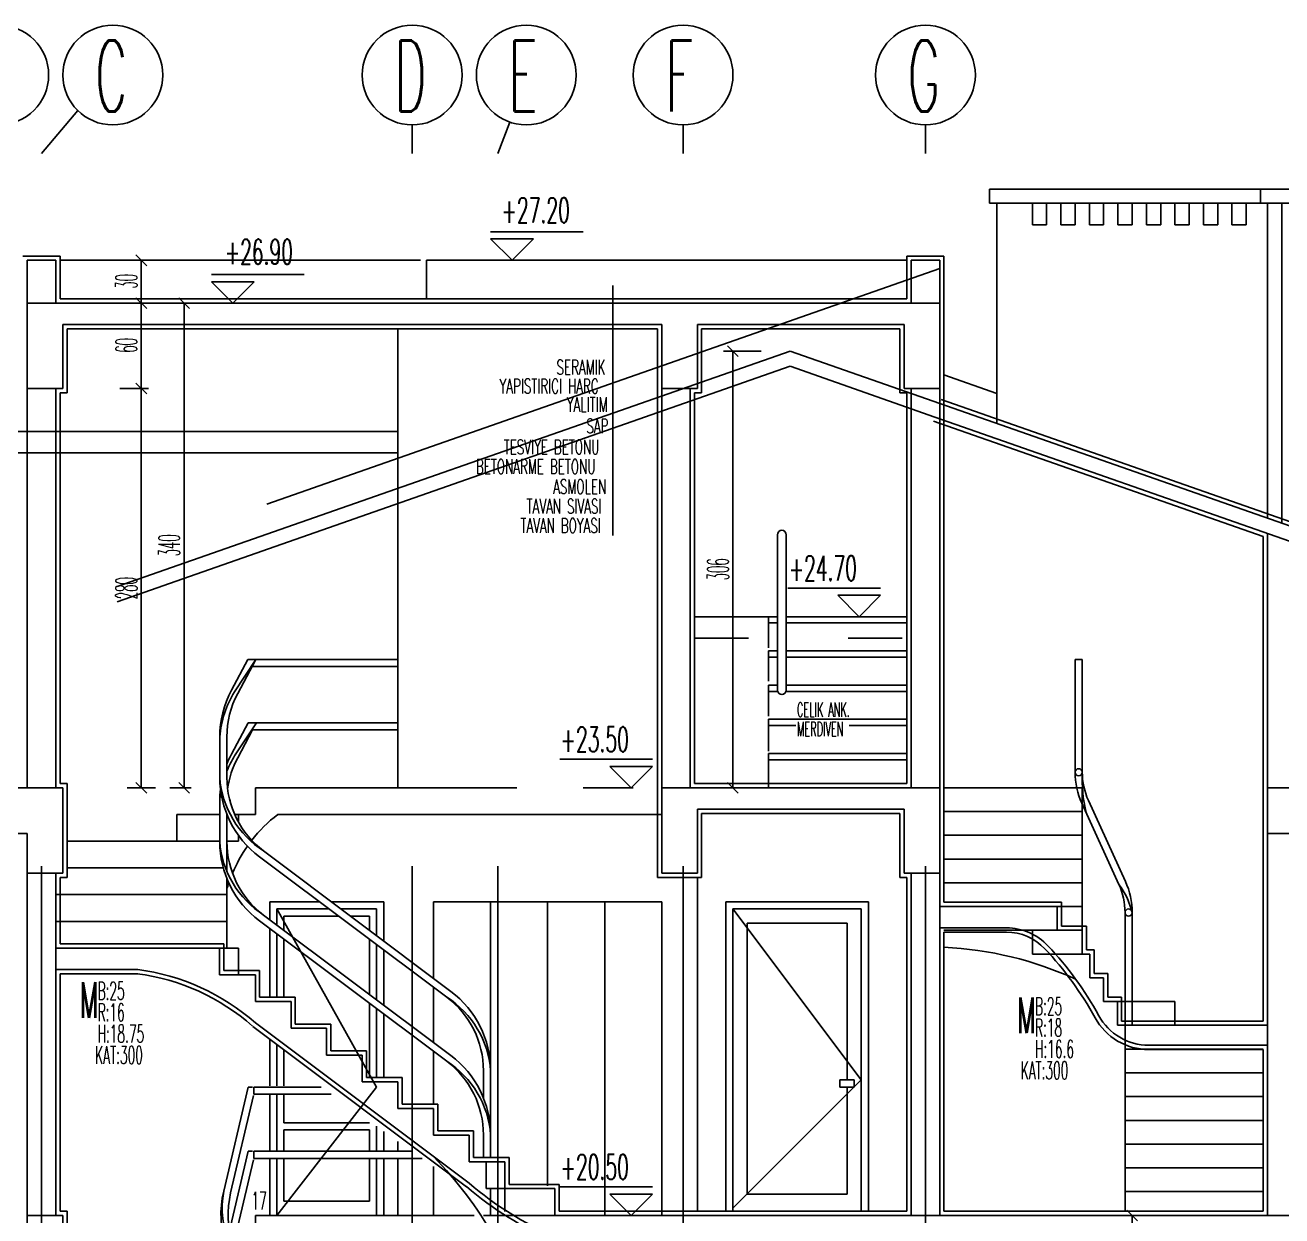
# Model space of a CAD drawing. Extents: x 78 to 306, y -397 to 18.
# Drawn here: x 278.0468 to 278.2231, y -396.4486 to -396.2816 of the extents above; entities that cross this region are included whole.
import ezdxf

# ---------------------------------------------------------------- set-up
doc = ezdxf.new("R2010")
doc.units = 0
doc.header["$LTSCALE"] = 0.5
doc.header["$MEASUREMENT"] = 0
doc.linetypes.add('DASHDOT2', pattern=[0.5, 0.25, -0.125, 0, -0.125])
doc.linetypes.add('DOT2', pattern=[0.125, 0, -0.125])
doc.layers.get('0').update_dxf_attribs({"linetype": 'CONTINUOUS'})
for name, color, linetype in [('AKS', 5, 'DASHDOT2'), ('DUVAR', 6, 'CONTINUOUS'), ('IZDUSUM', 2, 'DOT2'), ('KAPI', 1, 'CONTINUOUS'), ('KOLON', 4, 'CONTINUOUS'), ('MERDIVEN', 3, 'CONTINUOUS'), ('SIVA', 7, 'CONTINUOUS'), ('TARAMA', 8, 'CONTINUOUS'), ('TEFRIS', 11, 'CONTINUOUS'), ('YESIL', 73, 'CONTINUOUS')]:
    doc.layers.add(name, color=color, linetype=linetype)
doc.styles.add('ICMEKAN', font='romans.shx', dxfattribs={"width": 0.55, "height": 0.2})
doc.styles.add('OLCU', font='romans.shx', dxfattribs={"width": 0.6, "height": 0.125})
doc.styles.add('OLCUIC', font='ROMANS.SHX', dxfattribs={"width": 0.4, "height": 0.15})

msp = doc.modelspace()

# ---------------------------------------------------------------- linework, layer by layer
at = {"color": 0, "linetype": 'ByBlock'}
for p, q in [((278.0638939419302, -396.3153098737714), (278.0623939419302, -396.3138098737714)), ((278.0623939419302, -396.3198098737714), (278.0638939419302, -396.3213098737714)), ((278.0638939419302, -396.3213098737714), (278.0623939419302, -396.3198098737714)), ((278.0698939419303, -396.3213098737714), (278.0683939419303, -396.3198098737714)), ((278.1468939419295, -396.3280598737711), (278.1453939419295, -396.3265598737711)), ((278.0623939419302, -396.3318098737714), (278.0638939419302, -396.3333098737714)), ((278.0638939419302, -396.3333098737714), (278.0623939419302, -396.3318098737714)), ((278.0623939419302, -396.3878098737714), (278.0638939419302, -396.3893098737714)), ((278.0683939419303, -396.3878098737714), (278.0698939419303, -396.3893098737714)), ((278.1453939419295, -396.3878098737714), (278.1468939419295, -396.3893098737714)), ((278.2028939419303, -396.4493098737714), (278.2013939419302, -396.4478098737714))]:
    msp.add_line(p, q, dxfattribs=at)
at = {"layer": 'AKS'}
for p, q in [((278.0491439419303, -396.2995598737719), (278.0542444056747, -396.2935593281902)), ((278.1011439419303, -396.9495598737714), (278.1011439419303, -396.2955598737722)), ((278.1131439419303, -396.2995598737719), (278.1148191170482, -396.2951625390874)), ((278.1391439419302, -396.9495598737714), (278.1391439419302, -396.2955598737722)), ((278.1731439419302, -396.9495598737714), (278.1731439419303, -396.2955598737722)), ((278.0491439419303, -396.9495598737714), (278.0491439419303, -396.2995598737714)), ((278.1131439419303, -396.9495598737714), (278.1131439419303, -396.2995598737714))]:
    msp.add_line(p, q, dxfattribs=at)
at = {"layer": 'DUVAR'}
for p, q in [((278.0471439419366, -396.3145598737714), (278.0471439419367, -396.3205598737714)), ((278.0511439419371, -396.3145598737714), (278.0471439419366, -396.3145598737714)), ((278.0511439419371, -396.3145598737714), (278.0511439419374, -396.3205598737714)), ((278.1711439419325, -396.3145598737714), (278.1711439419323, -396.3205598737714)), ((278.1711439419325, -396.3145598737714), (278.1751439419331, -396.3145598737714)), ((278.1751439419331, -396.3145598737714), (278.175143941933, -396.3205598737714)), ((278.0471439419355, -396.3325598737714), (278.0471439419367, -396.3885598737714)), ((278.0511439419349, -396.3325598737714), (278.0511439419374, -396.3885598737714)), ((278.1361439419302, -396.3325598737714), (278.1361439419302, -396.3885598737714)), ((278.1401439419303, -396.3325598737714), (278.1401439419303, -396.3885598737714)), ((278.1711439419255, -396.3325598737714), (278.171143941923, -396.3885598737714)), ((278.1751439419251, -396.3325598737714), (278.1751439419238, -396.3885598737714)), ((278.221143941934, -396.3528788357827), (278.221143941934, -396.3885598737714)), ((278.221143941934, -396.3949598737714), (278.221143941934, -396.4485598737714)), ((278.0471439419395, -396.4005598737714), (278.0471439419405, -396.4485598737714)), ((278.0511439419381, -396.4005598737714), (278.0511439419402, -396.4485598737714)), ((278.1711439419341, -396.4485598737714), (278.1711439419341, -396.4005598737714)), ((278.1751439419339, -396.4485598737714), (278.1751439419339, -396.4005598737714))]:
    msp.add_line(p, q, dxfattribs=at)
at = {"layer": 'IZDUSUM', "ltscale": 0.5}
for p, q in [((278.2201439419302, -396.3065598737714), (278.2201439419302, -396.3045598737714)), ((278.2211439419302, -396.3507598737714), (278.2211439419302, -396.3065598737714)), ((278.1541439419295, -396.3273098737711), (277.9861439419303, -396.3861098737709)), ((278.1541439419295, -396.3273098737711), (278.175143941925, -396.3346598737695)), ((278.1541439419295, -396.3294288357812), (277.9851981191003, -396.3885598737714)), ((278.1541439419295, -396.3294288357812), (278.1744832410755, -396.3365475904823)), ((278.0401439419302, -396.3385598737714), (278.0991439419303, -396.3385598737714))]:
    msp.add_line(p, q, dxfattribs=at)
at = {"layer": 'IZDUSUM', "ltscale": 0.9}
for p, q in [((278.1751439419343, -396.3157219497494), (278.0511439419361, -396.3591219497487)), ((278.0421439419302, -396.3415598737714), (278.0991439419303, -396.3415598737714))]:
    msp.add_line(p, q, dxfattribs=at)
at = {"layer": 'IZDUSUM', "ltscale": 0.6}
for p, q in [((278.1483230134161, -396.3675598737714), (278.1407439419303, -396.3675598737714)), ((278.169901367138, -396.3675598737714), (278.1623222956521, -396.3675598737714)), ((278.1951439419338, -396.3705598737714), (278.1941439419339, -396.3705598737714)), ((278.1941439419339, -396.3705598737714), (278.1941439419339, -396.386385213048)), ((278.1951439419338, -396.386385213048), (278.1951439419338, -396.3705598737714)), ((278.0991439419303, -396.3885598737714), (278.1158425748183, -396.3885598737714)), ((278.1251439419303, -396.3885598737714), (278.1321439419302, -396.3885598737714)), ((278.1951439419338, -396.3885598737714), (278.1757439419338, -396.3885598737714)), ((278.1951439419338, -396.4118932071047), (278.1951439419338, -396.3885598737714)), ((278.1951439419338, -396.3918932071047), (278.1757439419338, -396.3918932071047)), ((278.1951439419338, -396.395226540438), (278.1757439419338, -396.395226540438)), ((278.1951439419338, -396.3985598737714), (278.1757439419338, -396.3985598737714)), ((278.1951439419338, -396.4018932071047), (278.1757439419338, -396.4018932071047)), ((278.1951439419338, -396.405226540438), (278.1757439419338, -396.405226540438)), ((278.0961439419302, -396.4305598737714), (278.0821439419303, -396.4055598737714)), ((278.1461439419242, -396.4055598737714), (278.1641439419264, -396.4295598737714)), ((278.201143941934, -396.4218932071047), (278.201143941934, -396.4060678678281)), ((278.202143941934, -396.4060678678281), (278.202143941934, -396.4218932071047)), ((278.1916145301661, -396.4085598737714), (278.1757439419338, -396.4085598737714)), ((278.1881439419303, -396.4118932071047), (278.1881439419303, -396.4085598737714)), ((278.1962189419302, -396.4118932071047), (278.1881439419303, -396.4118932071047)), ((278.201143941934, -396.4218932071047), (278.201143941934, -396.4479598737714)), ((278.220543941934, -396.425226540438), (278.201143941934, -396.4252265404381)), ((278.1641439419264, -396.4295598737714), (278.1461439419242, -396.4475598737714)), ((278.220543941934, -396.4285598737714), (278.201143941934, -396.4285598737714)), ((278.0821439419303, -396.4485598737714), (278.0961439419302, -396.4305598737714)), ((278.220543941934, -396.4318932071047), (278.201143941934, -396.4318932071047)), ((278.220543941934, -396.4352265404381), (278.201143941934, -396.4352265404381)), ((278.220543941934, -396.4385598737714), (278.201143941934, -396.4385598737714)), ((278.220543941934, -396.4418932071047), (278.201143941934, -396.4418932071047)), ((278.220543941934, -396.4452265404381), (278.201143941934, -396.4452265404381))]:
    msp.add_line(p, q, dxfattribs=at)
at = {"layer": 'IZDUSUM', "ltscale": 0.3}
for p, q in [((278.1115301200708, -396.4410598737714), (278.1115301200708, -396.4448098737714)), ((278.1115301200708, -396.4448098737714), (278.1141551200706, -396.4448098737714)), ((278.1121439419342, -396.4448098737714), (278.1121439419342, -396.4485598737714)), ((278.1141551200706, -396.4448098737714), (278.1141551200706, -396.4480304620067)), ((278.1211737502912, -396.4485598737714), (278.111162466109, -396.4485598737714))]:
    msp.add_line(p, q, dxfattribs=at)
at = {"layer": 'KAPI', "ltscale": 1.4}
for p, q in [((278.0517439419372, -396.3145598737713), (278.1022855812485, -396.3145598737714)), ((278.1031439419302, -396.3145598737714), (278.1705439419326, -396.3145598737714)), ((278.1031439419302, -396.3145598737714), (278.1031439419302, -396.3199598737714)), ((278.1523728311263, -396.3748634968026), (278.1523728311263, -396.3530639510136)), ((278.1536229996201, -396.3748634968026), (278.1536229996201, -396.3530639510136)), ((278.0757792360517, -396.3748686973011), (278.0780772752672, -396.3705598737714)), ((278.0762204125223, -396.3751039914187), (278.0792106086005, -396.3705598737714)), ((278.0766615889929, -396.3753392855363), (278.0792106086005, -396.3705598737714)), ((278.0780772752672, -396.3705598737714), (278.0991439419303, -396.3705598737714)), ((278.0786772752672, -396.3715598737714), (278.0991439419303, -396.3715598737714)), ((278.0757792360517, -396.3838686973011), (278.078142673558, -396.3794372519761)), ((278.0762204125223, -396.3841039914187), (278.0792912982392, -396.3794372519761)), ((278.0766615889929, -396.3843392855363), (278.0787426735581, -396.3804372519761)), ((278.078142673558, -396.3794372519761), (278.0991439419303, -396.3794372519761)), ((278.0787426735581, -396.3804372519761), (278.0991439419303, -396.3804372519761)), ((278.0741439419344, -396.3871098737718), (278.0741439419344, -396.381409873771)), ((278.0751439419344, -396.3871098737718), (278.0751439419344, -396.381409873771)), ((278.0741439419344, -396.3961098737718), (278.0741439419344, -396.390409873771)), ((278.0756245351297, -396.3905981877803), (278.0756245351297, -396.3902872519757)), ((278.1950922178933, -396.3907457827187), (278.2002859779706, -396.402122590507)), ((278.1960019058972, -396.3903304903691), (278.2011956659745, -396.4017072981574)), ((278.0751439419344, -396.3961098737718), (278.0751439419344, -396.392286745414)), ((278.1065839419342, -396.4171398737716), (278.0803039419344, -396.3974298737718)), ((278.1059839419341, -396.4179398737716), (278.0797039419344, -396.3982298737718)), ((278.1065839419342, -396.4261398737716), (278.0803039419344, -396.4064298737718)), ((278.1059839419341, -396.4269398737716), (278.0797039419344, -396.4072298737718)), ((278.1111439419341, -396.4282598737716), (278.1111439419341, -396.4320830021294)), ((278.1121439419302, -396.4282595445172), (278.1121439419302, -396.4372595445078)), ((278.0746998679174, -396.4451798316664), (278.078130361833, -396.4305598737714)), ((278.078130361833, -396.4305598737714), (278.0787364146153, -396.4305598737714)), ((278.078130361833, -396.4305598737714), (278.0787364146153, -396.4305598737714)), ((278.078130361833, -396.4305598737714), (278.0787364146153, -396.4305598737714)), ((278.078130361833, -396.4305598737714), (278.0787364146153, -396.4305598737714)), ((278.0789228774523, -396.4305598737714), (278.0883535093315, -396.4305598737714)), ((278.0789228774523, -396.4315598737714), (278.0789228774523, -396.4305598737714)), ((278.0789228774523, -396.4315598737714), (278.0789228774523, -396.4305598737714)), ((278.0789228774523, -396.4315598737714), (278.0789228774523, -396.4305598737714)), ((278.0789228774523, -396.4315598737714), (278.0789228774523, -396.4305598737714)), ((278.0789228774523, -396.4315598737714), (278.0897701759982, -396.4315598737714)), ((278.0756734258865, -396.4454082717696), (278.0788769493501, -396.4317556085363)), ((278.1111439419341, -396.4372598737716), (278.1111439419341, -396.4404598737714)), ((278.1121439419302, -396.4372595445172), (278.1121439419302, -396.4398947897443)), ((278.0755057847823, -396.4507452036153), (278.078130361833, -396.4395598737714)), ((278.078130361833, -396.4395598737714), (278.0787364146153, -396.4395598737714)), ((278.0789228774523, -396.4405598737714), (278.0789228774523, -396.4395598737714)), ((278.0789228774523, -396.4395598737714), (278.1011035093316, -396.4395598737714)), ((278.0760390988768, -396.4528498595255), (278.0788769493501, -396.4407556085363)), ((278.0789228774523, -396.4405598737714), (278.1025201759982, -396.4405598737714))]:
    msp.add_line(p, q, dxfattribs=at)
at = {"layer": 'KAPI'}
for p, q in [((278.175143941925, -396.3346598737695), (278.3221439419302, -396.3861098737714)), ((278.1744832410755, -396.3365475904823), (278.2282775930356, -396.3553756136683))]:
    msp.add_line(p, q, dxfattribs=at)
at = {"layer": 'KAPI', "ltscale": 1.4}
for centre, radius, start, end in [((278.1529979153732, -396.3530639510136), 0.0006250842468807604, 0, 180), ((278.0880439419344, -396.381409873771), 0.0139, 151.9275130672794, 180), ((278.0880718794532, -396.382501396107), 0.01397064295365296, 148.0285673121793, 175.5189303030387), ((278.1529979153732, -396.3748634968026), 0.0006250842468807604, 180, 0), ((278.0880439419344, -396.381409873771), 0.0129, 151.9275130672794, 180), ((278.0880439419344, -396.390409873771), 0.0139, 151.9275130672794, 158.1340196959621), ((278.0880718794532, -396.3915013961071), 0.01397064295365296, 148.0285673121793, 157.7233880737373), ((278.0880439419344, -396.390409873771), 0.0129, 151.9275130672794, 172.6513388047282), ((278.0875760214742, -396.3860907255193), 0.01347068758175457, 184.3389577138489, 237.3269312408091), ((278.0880439419344, -396.3871098737718), 0.0139, 180, 233.1301023541886), ((278.0880439419344, -396.3871098737718), 0.0129, 180, 233.1301023541886), ((278.2046439419339, -396.386385213048), 0.0105, 180, 204.5377284769063), ((278.2148893328095, -396.3873474765066), 0.01976882423912631, 177.2099792479537, 193.7659853103367), ((278.2046439419339, -396.386385213048), 0.0095, 180, 204.5377284769063), ((278.0880439419344, -396.390409873771), 0.0139, 173.182627576871, 180), ((278.0880718794532, -396.3915013961071), 0.01397064295365296, 170.3895167706808, 175.5189303030387), ((278.0875760214742, -396.3950907255193), 0.01347068758175457, 184.3389577138489, 237.3269312408091), ((278.0880439419344, -396.3961098737718), 0.0139, 180, 233.1301023541886), ((278.0880439419344, -396.3961098737718), 0.0129, 180, 233.1301023541886), ((278.191643941934, -396.4060678678281), 0.0105, 0, 24.53772847690627), ((278.1919018046655, -396.4084811076494), 0.01052259959613529, 13.25814423771849, 37.17650679614921), ((278.191643941934, -396.4060678678281), 0.0095, 0, 24.53772847690627), ((278.0982439419341, -396.4282598737716), 0.0139, 0, 53.13010235418855), ((278.0987118623943, -396.429279022019), 0.01347068757751149, 4.338957693753249, 57.32693122910684), ((278.0982439419341, -396.4282598737716), 0.0129, 0, 53.13010235418855), ((278.0982439419341, -396.4372598737716), 0.0139, 0, 53.13010235418855), ((278.0987118623943, -396.438279022019), 0.01347068757751149, 4.338957693753249, 57.32693122910684), ((278.0982439419341, -396.4372598737716), 0.0129, 0, 53.13010235418855), ((278.0888164584699, -396.4484922131621), 0.0145, 166.7947485186493, 228.8531430923272), ((278.0885425720721, -396.4475598531943), 0.01404581648699123, 170.2443317108875, 232.1988844036544), ((278.0888164584699, -396.4484922131621), 0.0135, 166.7947485186493, 228.8531430923272)]:
    msp.add_arc(centre, radius, start, end, dxfattribs=at)
at = {"layer": 'KOLON'}
for p, q in [((278.0471439419395, -396.3325598737714), (278.0471439419395, -396.3205598737714)), ((278.175143941921, -396.3205598737714), (278.0471439419395, -396.3205598737714)), ((278.175143941921, -396.3325598737714), (278.175143941921, -396.3205598737714)), ((278.0521439419302, -396.3325598737714), (278.0521439419302, -396.3235598737714)), ((278.1361439419395, -396.3235598737714), (278.0521439419302, -396.3235598737714)), ((278.1361439419395, -396.3325598737714), (278.1361439419395, -396.3235598737714)), ((278.1701439419302, -396.3235598737714), (278.1411439419302, -396.3235598737714)), ((278.1411439419302, -396.3325598737714), (278.1411439419302, -396.3235598737714)), ((278.1701439419302, -396.3325598737714), (278.1701439419302, -396.3235598737714)), ((278.0521439419302, -396.3325598737714), (278.0471439419395, -396.3325598737714)), ((278.1411439419302, -396.3325598737714), (278.1361439419395, -396.3325598737714)), ((278.1701439419302, -396.3325598737714), (278.175143941921, -396.3325598737714)), ((278.0521439419302, -396.3885598737714), (278.017143941935, -396.3885598737714)), ((278.0521439419302, -396.4005598737714), (278.0521439419302, -396.3885598737714)), ((278.1751439419339, -396.3885598737714), (278.1361439419395, -396.3885598737714)), ((278.1361439419395, -396.4005598737714), (278.1361439419395, -396.3885598737714)), ((278.1751439419339, -396.3915598737714), (278.1751439419339, -396.3885598737714)), ((278.1751439419339, -396.4005598737714), (278.1751439419339, -396.3885598737714)), ((278.3291439419394, -396.3885598737714), (278.221143941934, -396.3885598737714)), ((278.1701439419431, -396.3915598737714), (278.1411439419302, -396.3915598737714)), ((278.1411439419302, -396.4005598737714), (278.1411439419302, -396.3915598737714)), ((278.1701439419431, -396.4005598737714), (278.1701439419431, -396.3915598737714)), ((278.019143941935, -396.3949598737714), (278.0471439419395, -396.3949598737714)), ((278.0471439419395, -396.4005598737714), (278.0471439419395, -396.3949598737714)), ((278.0521439419302, -396.4005598737714), (278.0471439419395, -396.4005598737714)), ((278.1411439419302, -396.4005598737714), (278.1361439419395, -396.4005598737714)), ((278.1701439419431, -396.4005598737714), (278.1751439419339, -396.4005598737714)), ((278.0791439419339, -396.4148098737714), (278.0791439419339, -396.4185598737714)), ((278.0791439419339, -396.4185598737714), (278.0841439419339, -396.4185598737714)), ((278.0841439419339, -396.4185598737714), (278.0841439419339, -396.4223098737714)), ((278.0841439419339, -396.4223098737714), (278.0891439419339, -396.4223098737714)), ((278.0891439419339, -396.4223098737714), (278.0891439419339, -396.4260598737714)), ((278.0891439419339, -396.4260598737714), (278.0941439419339, -396.4260598737714)), ((278.0941439419339, -396.4260598737714), (278.0941439419339, -396.4298098737714)), ((278.0941439419339, -396.4298098737714), (278.0991439419338, -396.4298098737714)), ((278.0991439419338, -396.4298098737714), (278.0991439419338, -396.4335598737714)), ((278.0991439419338, -396.4335598737714), (278.1041439419338, -396.4335598737714)), ((278.1041439419338, -396.4335598737714), (278.1041439419338, -396.4373098737714)), ((278.1041439419338, -396.4373098737714), (278.1091439419338, -396.4373098737714)), ((278.1091439419338, -396.4373098737714), (278.1091439419338, -396.4410598737714)), ((278.1141551200706, -396.4410598737714), (278.1091439419338, -396.4410598737714)), ((278.1141551200706, -396.4410598737714), (278.1141551200706, -396.4448098737714)), ((278.1141551200706, -396.4448098737714), (278.1211737502912, -396.4448098737714)), ((278.1211737502912, -396.4448098737714), (278.1211737502912, -396.4485598737714)), ((278.0471439419395, -396.4605598737714), (278.0471439419395, -396.4485598737714)), ((278.0521439419302, -396.4485598737714), (278.0471439419395, -396.4485598737714)), ((278.0521439419302, -396.4605598737714), (278.0521439419302, -396.4485598737714)), ((278.3191439419393, -396.4485598737714), (278.1211737502912, -396.4485598737714))]:
    msp.add_line(p, q, dxfattribs=at)
at = {"layer": 'KOLON', "ltscale": 1.4}
for p, q in [((278.221143941934, -396.3885598737714), (278.221143941934, -396.3949598737715)), ((278.1916145301661, -396.405226540438), (278.1751439419339, -396.405226540438)), ((278.1916145301661, -396.405226540438), (278.1916145301661, -396.4085598737714)), ((278.1845165675758, -396.4082266737714), (278.1751439419339, -396.4082266737714)), ((278.1951439419338, -396.4085598737714), (278.1916145301661, -396.4085598737714)), ((278.1951439419338, -396.4085598737714), (278.1951439419338, -396.4118932071047)), ((278.0511439419385, -396.4110598737714), (278.0741327637979, -396.4110598737714)), ((278.0741327637979, -396.4110598737714), (278.0741327637979, -396.4148098737714)), ((278.1951439419338, -396.4118932071047), (278.1962189419302, -396.4118932071047)), ((278.1962189419302, -396.4118932071047), (278.1962189419302, -396.415226540438)), ((278.0626383528682, -396.4140598737714), (278.0511439419386, -396.4140598737714)), ((278.0741327637979, -396.4148098737714), (278.0791439419339, -396.4148098737714)), ((278.1962189419302, -396.415226540438), (278.1981439419303, -396.415226540438)), ((278.1981439419303, -396.415226540438), (278.1981439419303, -396.4185598737714)), ((278.1981439419303, -396.4185598737714), (278.2000689419302, -396.4185598737714)), ((278.2000689419302, -396.4185598737714), (278.2000689419302, -396.4218932071047)), ((278.1091439419338, -396.4440598737714), (278.0791439419339, -396.4215598737714)), ((278.2000689419302, -396.4218932071047), (278.221143941934, -396.4218932071047)), ((278.2044800424124, -396.4246932071047), (278.221143941934, -396.4246932071047))]:
    msp.add_line(p, q, dxfattribs=at)
at = {"layer": 'KOLON', "ltscale": 1.5}
msp.add_line((278.2251439419339, -396.3949598737715), (278.221143941934, -396.3949598737715), dxfattribs=at)
at = {"layer": 'KOLON', "ltscale": 1.4}
for centre, radius in [((278.1946439419339, -396.386385213048), 0.0005000000000003979), ((278.201643941934, -396.4060678678281), 0.0004999999999998295)]:
    msp.add_circle(centre, radius, dxfattribs=at)
for centre, radius, start, end in [((278.1845165675758, -396.4162266737714), 0.008, 43.33664844104293, 90), ((278.15567513013, -396.4434403209005), 0.04765363922777517, 28.72456668809106, 43.33664844104293), ((278.0586444617684, -396.4447617085006), 0.03096052037438727, 48.53848876523372, 82.58821993867954), ((278.2044800424124, -396.4166932071047), 0.008, 208.724566688091, 270), ((278.139684515596, -396.4084713266086), 0.04689638929352026, 229.3652138122958, 246.7517236700927)]:
    msp.add_arc(centre, radius, start, end, dxfattribs=at)
at = {"layer": 'MERDIVEN', "ltscale": 1.4}
for p, q in [((278.1821439419302, -396.3045598737714), (278.2241439419303, -396.3045598737714)), ((278.1821439419302, -396.3065598737714), (278.1821439419302, -396.3045598737714)), ((278.1821439419302, -396.3065598737714), (278.2241439419303, -396.3065598737714)), ((278.1831439419303, -396.3374598737714), (278.1831439419303, -396.3065598737714)), ((278.1881439419303, -396.3065598737714), (278.1881439419303, -396.3095598737714)), ((278.1901439419303, -396.3095598737714), (278.1901439419303, -396.3065598737714)), ((278.1921439419302, -396.3065598737714), (278.1921439419302, -396.3095598737714)), ((278.1941439419302, -396.3095598737714), (278.1941439419302, -396.3065598737714)), ((278.1961439419302, -396.3065598737714), (278.1961439419302, -396.3095598737714)), ((278.1981439419303, -396.3095598737714), (278.1981439419303, -396.3065598737714)), ((278.2001439419303, -396.3065598737714), (278.2001439419303, -396.3095598737714)), ((278.2021439419303, -396.3095598737714), (278.2021439419303, -396.3065598737714)), ((278.2041439419302, -396.3095598737714), (278.2041439419302, -396.3065598737714)), ((278.2061439419302, -396.3065598737714), (278.2061439419302, -396.3095598737714)), ((278.2081439419302, -396.3095598737714), (278.2081439419302, -396.3065598737714)), ((278.2101439419303, -396.3065598737714), (278.2101439419303, -396.3095598737714)), ((278.2121439419303, -396.3095598737714), (278.2121439419303, -396.3065598737714)), ((278.2141439419303, -396.3065598737714), (278.2141439419303, -396.3095598737714)), ((278.2161439419302, -396.3095598737714), (278.2161439419302, -396.3065598737714)), ((278.2181439419302, -396.3065598737714), (278.2181439419302, -396.3095598737714)), ((278.2231439419302, -396.3514598737714), (278.2231439419302, -396.3065598737714)), ((278.1881439419303, -396.3095598737714), (278.1901439419303, -396.3095598737714)), ((278.1921439419302, -396.3095598737714), (278.1941439419302, -396.3095598737714)), ((278.1961439419302, -396.3095598737714), (278.1981439419303, -396.3095598737714)), ((278.2001439419303, -396.3095598737714), (278.2021439419303, -396.3095598737714)), ((278.2061439419302, -396.3095598737714), (278.2041439419302, -396.3095598737714)), ((278.2101439419303, -396.3095598737714), (278.2081439419302, -396.3095598737714)), ((278.2141439419303, -396.3095598737714), (278.2121439419303, -396.3095598737714)), ((278.2181439419302, -396.3095598737714), (278.2161439419302, -396.3095598737714)), ((278.1523728311263, -396.3645598737714), (278.1407439419303, -396.3645598737714)), ((278.1705439419242, -396.3645598737714), (278.1536229996201, -396.3645598737714)), ((278.1523728311263, -396.3654409990277), (278.1511439419342, -396.3654409990277)), ((278.1705439419242, -396.3654409990277), (278.1536229996201, -396.3654409990277)), ((278.1511439419342, -396.3693598737714), (278.1523728311263, -396.3693598737714)), ((278.1536229996201, -396.3693598737714), (278.1705439419239, -396.3693598737714)), ((278.1511439419342, -396.3702409990277), (278.1523728311263, -396.3702409990277)), ((278.1536229996201, -396.3702409990277), (278.1705439419239, -396.3702409990277)), ((278.1511439419342, -396.3741598737714), (278.1523728311263, -396.3741598737714)), ((278.1511439419342, -396.3750409990277), (278.1523728311263, -396.3750409990277)), ((278.1536229996201, -396.3741598737714), (278.1705439419237, -396.3741598737714)), ((278.1536229996201, -396.3750409990277), (278.1705439419237, -396.3750409990277)), ((278.1511439419342, -396.3789598737714), (278.1705439419235, -396.3789598737714)), ((278.1511439419342, -396.3798409990277), (278.154951899553, -396.3798409990277)), ((278.1624296446287, -396.3798409990277), (278.1705439419235, -396.3798409990277)), ((278.1511439419342, -396.3837598737714), (278.1705439419233, -396.3837598737714)), ((278.1511439419342, -396.3846409990277), (278.1705439419233, -396.3846409990277)), ((278.2000689419302, -396.4185598737714), (278.2081439419302, -396.4185598737714)), ((278.2081439419302, -396.4185598737714), (278.2081439419302, -396.4218361527247)), ((278.0791439419339, -396.4520892855361), (278.0791439419339, -396.4485598737714)), ((278.0791439419339, -396.4485598737714), (278.1098237090292, -396.4485598737714))]:
    msp.add_line(p, q, dxfattribs=at)
at = {"layer": 'MERDIVEN', "linetype": 'ByBlock'}
for p, q in [((278.0991439419303, -396.3241598737714), (278.0991439419303, -396.3885598737714)), ((278.1511439419342, -396.3689408962139), (278.1511439419342, -396.3645598737714)), ((278.1511439419342, -396.3736084892876), (278.1511439419342, -396.3693598737714)), ((278.1511439419342, -396.3785098489481), (278.1511439419342, -396.3741598737714)), ((278.1511439419342, -396.3834097985982), (278.1511439419342, -396.3789598737714)), ((278.1511439419342, -396.3885598737714), (278.1511439419342, -396.3837598737714)), ((278.0791439419339, -396.3885598737714), (278.0791439419339, -396.3923098737714)), ((278.0991439419303, -396.3885598737714), (278.0791439419339, -396.3885598737714)), ((278.0681439419303, -396.3923098737714), (278.0741439419344, -396.3923098737714)), ((278.0681439419303, -396.3960598737714), (278.0681439419303, -396.3923098737714)), ((278.0751439419344, -396.3923098737714), (278.0751532476162, -396.3923098737714)), ((278.0762384347448, -396.3923098737714), (278.0791439419339, -396.3923098737714)), ((278.0767577637977, -396.3933574479464), (278.0767577637977, -396.3923098737714)), ((278.0822749787786, -396.3923098737714), (278.1361439419395, -396.3923098737714)), ((278.0527439419303, -396.3960598737714), (278.0741439419344, -396.3960598737714)), ((278.0751439419344, -396.3960598737714), (278.0767577637977, -396.3960598737714)), ((278.0751439419344, -396.4002775185787), (278.0751439419344, -396.3960598737714)), ((278.0767577637977, -396.3960598737714), (278.0767577637977, -396.3952235771844)), ((278.0527439419303, -396.3998098737714), (278.0746454345547, -396.3998098737714)), ((278.0749590066252, -396.3998098737714), (278.0751439419344, -396.3998098737714)), ((278.0751439419344, -396.4035598737714), (278.0751439419344, -396.401286745414)), ((278.0511439419382, -396.4035598737714), (278.0751439419344, -396.4035598737714)), ((278.0751439419344, -396.4035598737714), (278.0751439419344, -396.4110598737714)), ((278.0511439419383, -396.4073098737714), (278.0751439419344, -396.4073098737714)), ((278.0741327637979, -396.4110598737714), (278.0767577637974, -396.4110598737714)), ((278.0767577637974, -396.4110598737714), (278.0767577637974, -396.4148098737714))]:
    msp.add_line(p, q, dxfattribs=at)
for start, end in [(127.6916541888491, 142.1181051558715), (144.9622452023756, 157.1401540231408), (161.2273411188518, 163.8567993487499)]:
    msp.add_arc((278.0947825841854, -396.4084976968482), 0.02045692569712964, start, end, dxfattribs=at)
at = {"layer": 'MERDIVEN', "ltscale": 1.4}
for centre, radius, start, end in [((278.1734535661946, -396.4608741235373), 0.04997964694363995, 65.45844762848554, 87.37343407214159), ((278.0638433994963, -396.4795218958648), 0.05622914188755778, 29.82067205196458, 44.21567457599476)]:
    msp.add_arc(centre, radius, start, end, dxfattribs=at)
at = {"layer": 'SIVA', "ltscale": 1.4}
for p, q in [((278.0517439419372, -396.3139598737714), (278.046543941949, -396.3139598737714)), ((278.0517439419372, -396.3139598737714), (278.0517439419374, -396.3199598737714)), ((278.1705439419326, -396.3139598737714), (278.1705439419323, -396.3199598737714)), ((278.1705439419326, -396.3139598737714), (278.1757439419207, -396.3139598737714)), ((278.1757439419192, -396.3205598737714), (278.1757439419207, -396.3139598737714)), ((278.1705439419323, -396.3199598737714), (278.0517439419344, -396.3199598737714)), ((278.1757439419099, -396.3885598737714), (278.175743941926, -396.3199598737714)), ((278.0527439419303, -396.3331598737714), (278.0527439419303, -396.3241598737714)), ((278.0527439419303, -396.3241598737714), (278.1355439419335, -396.3241598737714)), ((278.1355439419684, -396.3885598737714), (278.1355439419335, -396.3241598737714)), ((278.1417439419303, -396.3241598737714), (278.1695439419303, -396.3241598737714)), ((278.1417439419303, -396.3331598737714), (278.1417439419303, -396.3241598737714)), ((278.1695439419303, -396.3331598737714), (278.1695439419303, -396.3241598737714)), ((278.0517439419349, -396.3331598737714), (278.0517439419374, -396.3879598737714)), ((278.0527439419303, -396.3331598737714), (278.0517439419349, -396.3331598737714)), ((278.1407439419302, -396.3331598737714), (278.1407439419303, -396.3879598737714)), ((278.1417439419303, -396.3331598737714), (278.1407439419302, -396.3331598737714)), ((278.1695439419303, -396.3331598737714), (278.1705439419255, -396.3331598737714)), ((278.1705439419255, -396.3331598737714), (278.1705439419231, -396.3879598737714)), ((278.1753421521798, -396.3340935587557), (278.3223421521851, -396.3855435587575)), ((278.1355439419395, -396.3406158228412), (278.1355439419395, -396.3352158228412)), ((278.1742850308207, -396.3371139054961), (278.220543941934, -396.3533045243857)), ((278.220543941934, -396.3955598737714), (278.220543941934, -396.3533045243857)), ((278.0527439419303, -396.3879598737714), (278.0517439419402, -396.3879598737714)), ((278.0527439419303, -396.4011598737714), (278.0527439419303, -396.3879598737714)), ((278.1355439419333, -396.4011598737714), (278.1355439419333, -396.3885598737714)), ((278.1705439419342, -396.3879598737714), (278.1407439419303, -396.3879598737714)), ((278.1757439419338, -396.3885598737714), (278.1757439419338, -396.4046265404381)), ((278.1757439419401, -396.4011598737714), (278.1757439419401, -396.3885598737714)), ((278.1417439419303, -396.4011598737714), (278.1417439419303, -396.3921598737714)), ((278.1695439419431, -396.3921598737714), (278.1417439419303, -396.3921598737714)), ((278.1695439419431, -396.4011598737714), (278.1695439419431, -396.3921598737714)), ((278.220543941934, -396.4212932071047), (278.220543941934, -396.3955598737714)), ((278.0517439419381, -396.4011598737714), (278.0517439419385, -396.4104598737714)), ((278.0527439419303, -396.4011598737714), (278.0517439419381, -396.4011598737714)), ((278.1417439419303, -396.4011598737714), (278.1355439419333, -396.4011598737714)), ((278.1695439419431, -396.4011598737714), (278.1705439419342, -396.4011598737714)), ((278.1705439419342, -396.4479598737714), (278.1705439419342, -396.4011598737714)), ((278.1922145301661, -396.4046265404381), (278.1757439419338, -396.4046265404381)), ((278.1922145301661, -396.4046265404381), (278.1922145301661, -396.4079598737714)), ((278.1957439419339, -396.4079598737714), (278.1922145301661, -396.4079598737714)), ((278.1957439419339, -396.4079598737714), (278.1957439419339, -396.4112932071047)), ((278.0517439419385, -396.4104598737714), (278.0747327637979, -396.4104598737714)), ((278.0747327637979, -396.4104598737714), (278.0747327637979, -396.4142098737714)), ((278.1757439419338, -396.4088266737714), (278.1757439419338, -396.4479598737714)), ((278.1845165675758, -396.4088266737714), (278.1757439419338, -396.4088266737714)), ((278.1957439419339, -396.4112932071047), (278.1968189419302, -396.4112932071047)), ((278.1968189419302, -396.4112932071047), (278.1968189419302, -396.4146265404381)), ((278.0517439419386, -396.4146598737714), (278.0517439419402, -396.4479598737714)), ((278.0626383528682, -396.4146598737714), (278.0517439419386, -396.4146598737714)), ((278.0747327637979, -396.4142098737714), (278.0797439419339, -396.4142098737714)), ((278.0797439419339, -396.4179598737714), (278.0797439419339, -396.4142098737714)), ((278.1968189419302, -396.4146265404381), (278.1987439419303, -396.4146265404381)), ((278.1987439419303, -396.4146265404381), (278.1987439419303, -396.4179598737714)), ((278.0847439419339, -396.4179598737714), (278.0797439419339, -396.4179598737714)), ((278.0847439419339, -396.4217098737714), (278.0847439419339, -396.4179598737714)), ((278.1987439419303, -396.4179598737714), (278.2006689419302, -396.4179598737714)), ((278.2006689419302, -396.4179598737714), (278.2006689419302, -396.4212932071047)), ((278.1087839419338, -396.4445398737714), (278.0787839419339, -396.4220398737714)), ((278.0897439419339, -396.4217098737714), (278.0847439419339, -396.4217098737714)), ((278.0897439419339, -396.4254598737714), (278.0897439419339, -396.4217098737714)), ((278.2006689419302, -396.4212932071047), (278.220543941934, -396.4212932071047)), ((278.0947439419339, -396.4254598737714), (278.0897439419339, -396.4254598737714)), ((278.0947439419339, -396.4292098737714), (278.0947439419339, -396.4254598737714)), ((278.2044800424124, -396.4252932071047), (278.220543941934, -396.4252932071047)), ((278.220543941934, -396.4479598737714), (278.220543941934, -396.4252932071047)), ((278.0997439419339, -396.4292098737714), (278.0947439419339, -396.4292098737714)), ((278.0997439419339, -396.4329598737714), (278.0997439419339, -396.4292098737714)), ((278.1047439419339, -396.4329598737714), (278.0997439419339, -396.4329598737714)), ((278.1047439419339, -396.4367098737714), (278.1047439419339, -396.4329598737714)), ((278.1097439419339, -396.4367098737714), (278.1047439419339, -396.4367098737714)), ((278.1097439419339, -396.4404598737714), (278.1097439419339, -396.4367098737714)), ((278.1147551200706, -396.4404598737714), (278.1097439419339, -396.4404598737714)), ((278.1147551200706, -396.4442098737714), (278.1147551200706, -396.4404598737714)), ((278.1217737502911, -396.4442098737714), (278.1147551200706, -396.4442098737714)), ((278.1217737502911, -396.4479598737714), (278.1217737502911, -396.4442098737714)), ((278.0527439419303, -396.4479598737714), (278.0517439419402, -396.4479598737714)), ((278.0527439419303, -396.4611598737714), (278.0527439419303, -396.4479598737714)), ((278.1705439419342, -396.4479598737714), (278.1217737502911, -396.4479598737714)), ((278.220543941934, -396.4479598737714), (278.1757439419338, -396.4479598737714))]:
    msp.add_line(p, q, dxfattribs=at)
for centre, radius, start, end in [((278.1845165675758, -396.4162266737714), 0.0074, 43.33664844104293, 90), ((278.15567513013, -396.4434403209005), 0.04705363922777517, 28.72456668809106, 43.33664844104293), ((278.0586444617684, -396.4447617085006), 0.03036052037438727, 48.53848876523372, 82.58821993867954), ((278.2044800424124, -396.4166932071047), 0.008600000000000002, 208.724566688091, 270), ((278.139684515596, -396.4084713266086), 0.04749638929352026, 229.3652138122958, 246.9010676986265)]:
    msp.add_arc(centre, radius, start, end, dxfattribs=at)
at = {"layer": 'TARAMA', "ltscale": 1.4}
msp.add_line((278.1757439419235, -396.3306319497489), (278.1831439419303, -396.3332219497513), dxfattribs=at)
at = {"layer": 'TARAMA'}
for p, q in [((278.1631439419265, -396.4295598737711), (278.1611439419265, -396.4295598737711)), ((278.1611439419265, -396.4295598737711), (278.1611439419265, -396.4305598737711)), ((278.1631439419265, -396.4305598737711), (278.1631439419265, -396.4295598737711)), ((278.1611439419265, -396.4305598737711), (278.1631439419265, -396.4305598737711))]:
    msp.add_line(p, q, dxfattribs=at)
at = {"layer": 'TEFRIS', "ltscale": 1.4}
for p, q in [((278.1411439419307, -396.4479598737714), (278.1411439419339, -396.4011598737714)), ((278.0811737502823, -396.4045598737714), (278.0881439419339, -396.4045598737714)), ((278.0811737502823, -396.4045598737714), (278.0811737502822, -396.4070822300326)), ((278.0898106086005, -396.4045598737714), (278.0971737502826, -396.4045598737714)), ((278.0971737502826, -396.4045598737714), (278.0971737502826, -396.4100822300329)), ((278.1041439419303, -396.4045598737714), (278.1041439419303, -396.4153098737686)), ((278.1041439419303, -396.4045598737714), (278.1361439419302, -396.4045598737714)), ((278.1121439419302, -396.4308947897443), (278.1121439419302, -396.4045598737714)), ((278.1201439419302, -396.4444304620067), (278.1201439419302, -396.4045598737714)), ((278.1281439419303, -396.4485598737714), (278.1281439419303, -396.4045598737714)), ((278.1361439419302, -396.4485598737714), (278.1361439419302, -396.4045598737714)), ((278.1651439419333, -396.4045598737714), (278.1451439419334, -396.4045598737714)), ((278.1451439419334, -396.4479598737714), (278.1451439419334, -396.4045598737714)), ((278.1651439419364, -396.4479598737714), (278.1651439419333, -396.4045598737714)), ((278.0821439419303, -396.4078098737687), (278.0821439419303, -396.4055598737714)), ((278.0821439419303, -396.4055598737714), (278.0894772752672, -396.4055598737714)), ((278.0831439419302, -396.4065598737714), (278.0908106086005, -396.4065598737714)), ((278.0831439419302, -396.4085598737687), (278.0831439419302, -396.4065598737714)), ((278.0911439419339, -396.4055598737714), (278.0961439419302, -396.4055598737714)), ((278.0924772752672, -396.4065598737714), (278.0951439419302, -396.4065598737714)), ((278.0951439419302, -396.4065598737714), (278.0951439419302, -396.4085598737687)), ((278.0961439419302, -396.4055598737714), (278.0961439419302, -396.4093098737687)), ((278.1461439419242, -396.4055598737714), (278.1641439419264, -396.4055598737714)), ((278.1461439419242, -396.4479598737714), (278.1461439419242, -396.4055598737714)), ((278.1641439419264, -396.4055598737714), (278.1641439419264, -396.4479598737714)), ((278.0811737502821, -396.4083322300326), (278.0811737502814, -396.4179598737714)), ((278.1481439419242, -396.4075598737714), (278.1621439419264, -396.4075598737714)), ((278.1481439419242, -396.4455598737714), (278.1481439419242, -396.4075598737714)), ((278.1621439419264, -396.4075598737714), (278.1621439419264, -396.4295598737711)), ((278.0821439419303, -396.4179598737714), (278.0821439419303, -396.4090598737687)), ((278.0831439419302, -396.4179598737714), (278.0831439419302, -396.4098098737687)), ((278.0951439419302, -396.4098098737687), (278.0951439419302, -396.4175598737687)), ((278.0961439419302, -396.4105598737686), (278.0961439419302, -396.4183098737687)), ((278.0971737502826, -396.4113322300329), (278.0971737502826, -396.4190822300329)), ((278.1041439419303, -396.4165598737687), (278.1041439419303, -396.4243098737687)), ((278.0951439419302, -396.4188098737687), (278.0951439419302, -396.4292098737714)), ((278.0961439419302, -396.4195598737687), (278.0961439419302, -396.4292098737714)), ((278.0971737502826, -396.420332230033), (278.0971737502826, -396.4292098737714)), ((278.0811737502818, -396.4238322300324), (278.0811737502814, -396.4303946288863)), ((278.0821439419303, -396.4303946288863), (278.0821439419303, -396.4245598737687)), ((278.0831439419302, -396.4303946288863), (278.0831439419302, -396.4253098737687)), ((278.1041439419303, -396.4255598737687), (278.1041439419303, -396.4329598737714)), ((278.0811737502804, -396.4315598737714), (278.0811737502798, -396.4395598737714)), ((278.0821439419303, -396.4395598737714), (278.0821439419303, -396.4315598737714)), ((278.0831439419302, -396.4355598737714), (278.0831439419302, -396.4315598737714)), ((278.1621439419264, -396.4305598737711), (278.1621439419264, -396.4455598737714)), ((278.1121439419302, -396.4404598737714), (278.1121439419302, -396.433648937954)), ((278.0951439419302, -396.4355598737714), (278.0831439419302, -396.4355598737714)), ((278.0831439419302, -396.4365598737714), (278.0951439419302, -396.4365598737714)), ((278.0831439419302, -396.4395598737714), (278.0831439419302, -396.4365598737714)), ((278.0951439419302, -396.4365598737714), (278.0951439419302, -396.4395598737714)), ((278.0961439419302, -396.4360590026646), (278.0961439419302, -396.4395598737714)), ((278.0971737502826, -396.4367859262074), (278.0971737502826, -396.4395598737714)), ((278.0991439419303, -396.4395598737714), (278.0991439419303, -396.4381766497234)), ((278.0811737502797, -396.4405598737714), (278.0811737502792, -396.4485598737714)), ((278.0821439419303, -396.4485598737714), (278.0821439419303, -396.4405598737714)), ((278.0831439419302, -396.4465598737714), (278.0831439419302, -396.4405598737714)), ((278.0951439419302, -396.4405598737714), (278.0951439419302, -396.4465598737714)), ((278.0961439419302, -396.4405598737714), (278.0961439419302, -396.4485598737714)), ((278.0971737502826, -396.4405598737714), (278.0971737502826, -396.4485598737714)), ((278.0991439419303, -396.4485598737714), (278.0991439419303, -396.4405598737714)), ((278.1041439419303, -396.4417063151162), (278.1041439419303, -396.4485598737714)), ((278.1621439419264, -396.4455598737714), (278.1481439419242, -396.4455598737714)), ((278.0951439419302, -396.4465598737714), (278.0831439419302, -396.4465598737714))]:
    msp.add_line(p, q, dxfattribs=at)
at = {"layer": 'TEFRIS'}
for centre in [(278.0431439419302, -396.2885598737719), (278.0591439419302, -396.2885598737719), (278.1011439419303, -396.2885598737719), (278.1171439419302, -396.2885598737719), (278.1391439419302, -396.2885598737719), (278.1731439419303, -396.2885598737719)]:
    msp.add_circle(centre, 0.006999999999999999, dxfattribs=at)
at = {"layer": 'YESIL'}
for p, q in [((278.1121439419305, -396.3105598737711), (278.1251439419305, -396.3105598737711)), ((278.1151439419305, -396.3145598737711), (278.1121439419305, -396.3115598737712)), ((278.1121439419305, -396.3115598737712), (278.1181439419305, -396.3115598737712)), ((278.1151439419305, -396.3145598737711), (278.1181439419305, -396.3115598737712)), ((278.072972381827, -396.3165598737716), (278.085972381827, -396.3165598737716)), ((278.075972381827, -396.3205598737716), (278.072972381827, -396.3175598737716)), ((278.072972381827, -396.3175598737716), (278.078972381827, -396.3175598737716)), ((278.075972381827, -396.3205598737716), (278.078972381827, -396.3175598737716)), ((278.1668614850273, -396.3605598737711), (278.1538614850272, -396.3605598737711)), ((278.1638614850272, -396.3645598737712), (278.1608614850272, -396.3615598737712)), ((278.1668614850273, -396.3615598737712), (278.1608614850272, -396.3615598737712)), ((278.1638614850272, -396.3645598737712), (278.1668614850273, -396.3615598737712)), ((278.1348614850273, -396.3845598737711), (278.1218614850272, -396.3845598737711)), ((278.1318614850272, -396.3885598737712), (278.1288614850272, -396.3855598737712)), ((278.1348614850273, -396.3855598737712), (278.1288614850272, -396.3855598737712)), ((278.1318614850272, -396.3885598737712), (278.1348614850273, -396.3855598737712)), ((278.1348614850273, -396.4445598737711), (278.1218614850272, -396.4445598737711)), ((278.1318614850272, -396.4485598737712), (278.1288614850272, -396.4455598737712)), ((278.1348614850273, -396.4455598737712), (278.1288614850272, -396.4455598737712)), ((278.1318614850272, -396.4485598737712), (278.1348614850273, -396.4455598737712))]:
    msp.add_line(p, q, dxfattribs=at)
at = {"layer": 'YESIL', "ltscale": 1.4}
for p, q in [((278.0631439419303, -396.3205598737714), (278.0631439419303, -396.3145598737714)), ((278.1293113017702, -396.3531450415979), (278.1293113017702, -396.3181118413369)), ((278.0631439419303, -396.3325598737714), (278.0631439419303, -396.3205598737714)), ((278.0691439419302, -396.3205598737714), (278.0691439419302, -396.3885598737714)), ((278.1500781119042, -396.3273098737711), (278.1448027327231, -396.3273098737711)), ((278.1461439419296, -396.3273098737711), (278.1461439419296, -396.3885598737714)), ((278.0641439419302, -396.3325598737714), (278.0601439419303, -396.3325598737714)), ((278.0631439419303, -396.3885598737714), (278.0631439419303, -396.3325598737714)), ((278.0651439419303, -396.3885598737714), (278.0611439419303, -396.3885598737714)), ((278.0701439419303, -396.3885598737714), (278.0671439419302, -396.3885598737714)), ((278.1962189419302, -396.415226540438), (278.1962189419302, -396.4118932071047)), ((278.1981439419303, -396.415226540438), (278.1962189419302, -396.415226540438)), ((278.1981439419303, -396.4185598737714), (278.1981439419303, -396.415226540438)), ((278.2000689419302, -396.4185598737714), (278.2000689419302, -396.4218932071047)), ((278.220543941934, -396.4218932071047), (278.2000689419302, -396.4218932071047)), ((278.2021439419303, -396.4549598737714), (278.2021439419303, -396.4485598737714))]:
    msp.add_line(p, q, dxfattribs=at)

# ---------------------------------------------------------------- texts
at = {"layer": 'KOLON', "style": 'OLCU', "width": 0.5}
for s, p in [('C', (278.0566595645563, -396.2936947464162)), ('D', (278.0986595645563, -396.2936947464162)), ('E', (278.1146595645563, -396.2936947464162)), ('F', (278.1366595645563, -396.2936947464162)), ('G', (278.1706595645563, -396.2936947464162))]:
    msp.add_text(s, height=0.01, dxfattribs=at).set_placement(p)
at = {"layer": 'YESIL', "style": 'OLCU'}
for s, height, width, p in [('+27.20', 0.003499999999999995, 0.55, (278.1136890978117, -396.3092821977344)), ('+26.90', 0.003499999999999995, 0.55, (278.0748538983628, -396.3151078553399)), ('+24.70', 0.003499999999999995, 0.55, (278.153966753541, -396.3595137990008)), ('+23.50', 0.003499999999999995, 0.55, (278.121966753541, -396.3835137990008)), ('M', 0.005, 0.5, (278.0545080774157, -396.4208329577926)), ('M', 0.005, 0.5, (278.1860191870272, -396.4229874909732)), ('+20.50', 0.003499999999999995, 0.55, (278.121966753541, -396.4435137990008))]:
    msp.add_text(s, height=height, dxfattribs=dict(at, width=width)).set_placement(p)
at = {"layer": 'YESIL'}
for s, height, rotation, style, width, p in [('30', 0.003, 90, 'OLCUIC', 0.4, (278.0625439419302, -396.3185313023428)), ('60', 0.003, 90, 'OLCUIC', 0.4, (278.0625439419302, -396.3275313023428)), ('340', 0.003, 90, 'OLCUIC', 0.4, (278.0685439419303, -396.3561027309142)), ('306', 0.003, 90, 'OLCUIC', 0.4, (278.1455439419295, -396.3594491594856)), ('280', 0.003, 90, 'OLCUIC', 0.4, (278.0625439419302, -396.3621027309142)), ('B:25', 0.0025, 359.9999999982087, 'OLCU', 0.5, (278.0570046893828, -396.4183132908532)), ('R:16', 0.0025, 359.9999999982087, 'OLCU', 0.5, (278.0570046893828, -396.4213132908533)), ('B:25', 0.0025, 359.9999999982087, 'OLCU', 0.5, (278.1885157989942, -396.4204678240338)), ('R:18', 0.0025, 359.9999999982087, 'OLCU', 0.5, (278.1885157989942, -396.4234678240338)), ('H:18.75', 0.0025, 359.9999999982087, 'OLCU', 0.5, (278.0570046893828, -396.4243132908533)), ('H:16.6', 0.0025, 359.9999999982087, 'OLCU', 0.5, (278.1885157989942, -396.4264678240339)), ('KAT:300', 0.0025, 359.9999999982087, 'OLCU', 0.5, (278.0566625732524, -396.4273132908532)), ('KAT:300', 0.0025, 359.9999999982087, 'OLCU', 0.5, (278.1864927983623, -396.4294678240338)), ('17', 0.0025, 359.9999999982087, 'OLCU', 0.5, (278.0785890440766, -396.447749934003))]:
    msp.add_text(s, height=height, rotation=rotation, dxfattribs=dict(at, style=style, width=width)).set_placement(p)
at = {"layer": 'YESIL', "ltscale": 1.4, "style": 'OLCU', "width": 0.6}
for s, p in [('SERAMIK', (278.1213817247893, -396.3305744393851)), ('YAPISTIRICI HARC', (278.1133965819321, -396.3332306066603)), ('YALITIM', (278.1228388676464, -396.3358203701827)), ('SAP', (278.1255782962178, -396.3388203701827)), ('TESVIYE BETONU', (278.113979439075, -396.3417793335408)), ('BETONARME BETONU', (278.1100742962178, -396.3445180067004)), ('ASMOLEN', (278.120915439075, -396.3473432470468)), ('TAVAN SIVASI', (278.1171943641965, -396.3500852891527)), ('TAVAN BOYASI', (278.1163200784823, -396.3527977061137))]:
    msp.add_text(s, height=0.00204, dxfattribs=at).set_placement(p)
at = {"layer": 'YESIL', "linetype": 'Continuous', "style": 'ICMEKAN', "width": 0.5}
for s, p in [('CELIK ANK.', (278.1551230679942, -396.3785958212802)), ('MERDIVEN', (278.1551230679942, -396.381312732434))]:
    msp.add_text(s, height=0.002, dxfattribs=at).set_placement(p)

doc.saveas('drawing.dxf')
